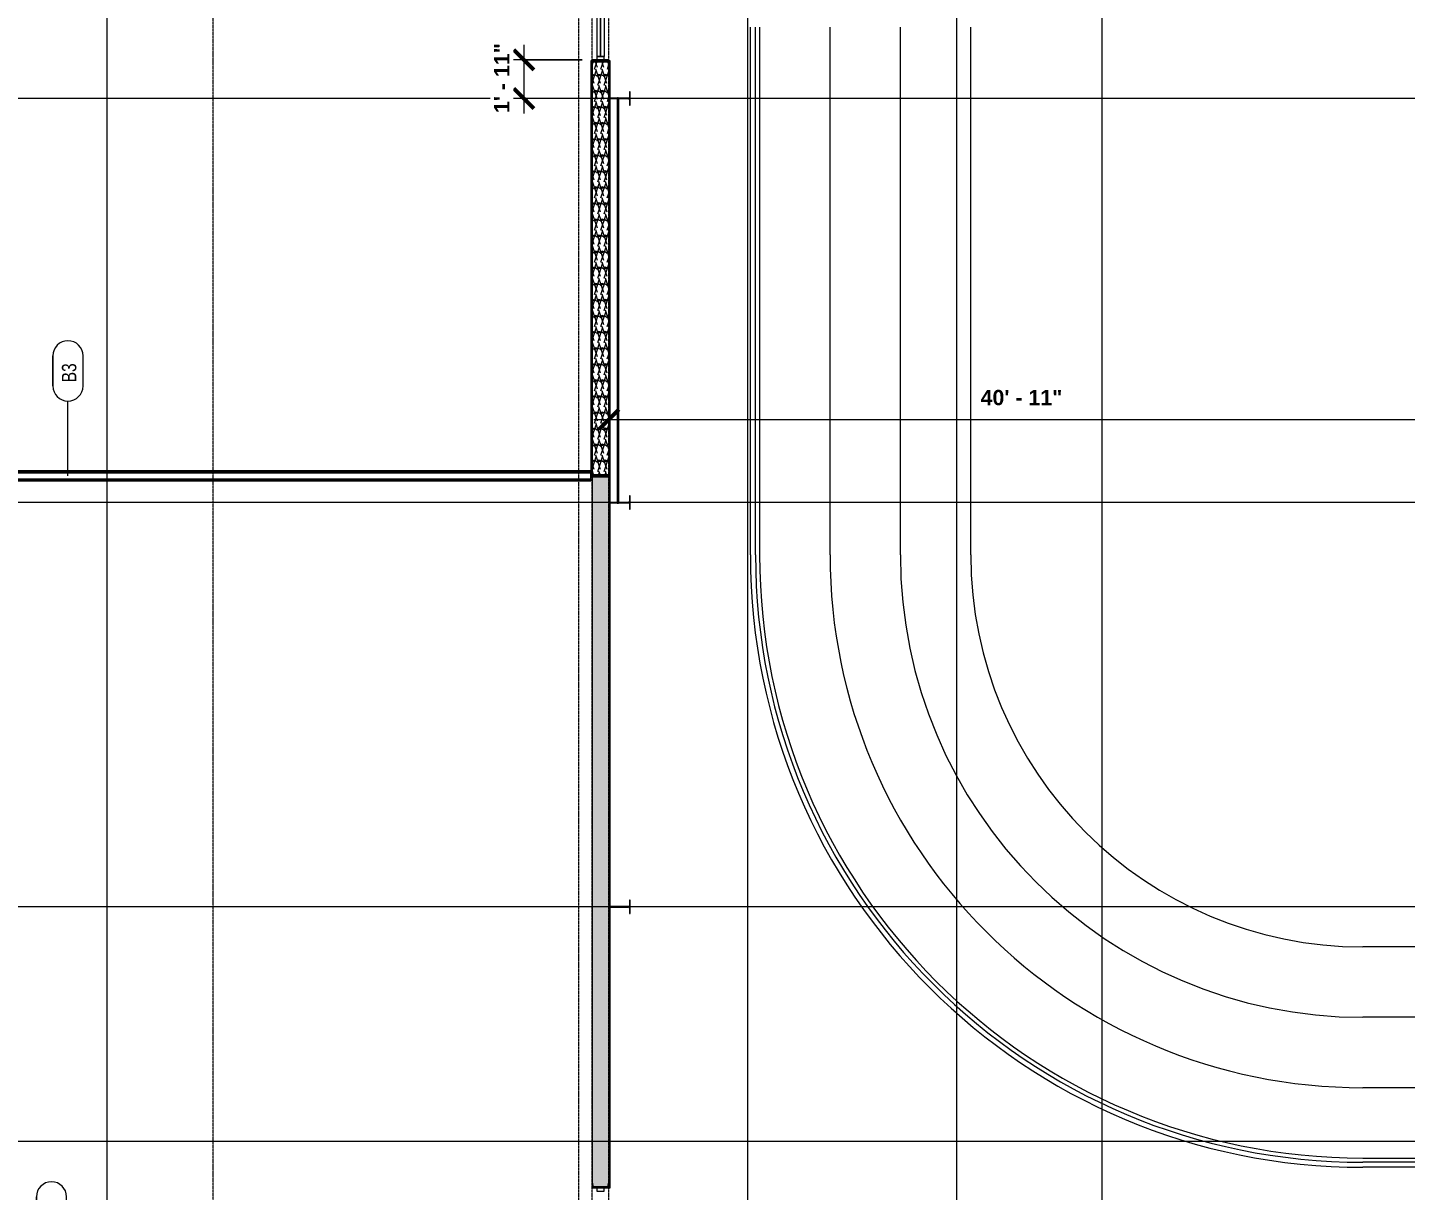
# Model space of a CAD drawing. Header units: inches. Extents: x 21592 to 24810, y -23179 to -20467.
# Drawn here: x 22444 to 23267, y -22278 to -21584 of the extents above; entities that cross this region are included whole.
import ezdxf

# ---------------------------------------------------------------- set-up
doc = ezdxf.new("R2010")
doc.units = ezdxf.units.IN
doc.header["$MEASUREMENT"] = 0
doc.linetypes.add('Grid Line 1_2_', pattern=[0.875, 0.5, -0.125, 0.125, -0.125])
for name, color, linetype, lineweight in [('A-ANNO-DIMS', 211, 'Continuous', 9), ('A-ANNO-DIMS-96', 211, 'Continuous', 9), ('A-FLOR', 192, 'Continuous', 20), ('A-FLOR-HRAL', 11, 'Continuous', 20), ('A-FLOR-OTLN', 90, 'Continuous', 140), ('A-GLAZ-CURT', 52, 'Continuous', 20), ('A-GLAZ-CWMG', 51, 'Continuous', 20), ('A-WALL', 113, 'Continuous', 20), ('A-WALL-IDEN', 211, 'Continuous', 9), ('A-WALL-PATT', 111, 'Continuous', 50), ('G-ANNO-SYMB', 111, 'Continuous', 9), ('I-WALL', 2, 'Continuous', 20), ('S-BEAM', 12, 'Continuous', 20), ('S-COLS', 52, 'Continuous', 20), ('S-GRID', 1, 'Continuous', 9)]:
    doc.layers.add(name, color=color, linetype=linetype, lineweight=lineweight)
doc.styles.add('Arial_B', font='arialbd.ttf', dxfattribs={"height": 9.132806})
doc.styles.add('Century Gothic_1', font='GOTHIC.TTF', dxfattribs={"width": 0.8, "height": 8.622671})
doc.dimstyles.new('OD_Dimension_1', dxfattribs={"dimscale": 12, "dimtxt": 9, "dimasz": 1, "dimexe": 0.75, "dimexo": 0.5, "dimgap": 0.5, "dimtad": 1, "dimdec": 4, "dimrnd": 0.0625, "dimzin": 3, "dimdsep": 46, "dimlunit": 4, "dimtxsty": 'Arial_B', "dimblk1": 'OBLIQUE', "dimblk2": 'OBLIQUE', "dimsah": 1, "dimcen": 0.09, "dimdle": 0.75, "dimazin": 0, "dimtfac": 1, "dimtdec": 4, "dimtix": 1, "dimtmove": 0, "dimatfit": 3, "dimfxl": 1, "dimtvp": 1, "dimtfill": 1, "dimfrac": 2, "dimtolj": 1, "dimtzin": 0, "dimlwd": 13, "dimlwe": 13, "dimarcsym": 2})
pattern_1 = [(45, (0, 0), (-9.503515, 9.503515), []), (45, (0, 14.4), (-9.503515, 9.503515), [])]
pattern_2 = [(161.57, (0.48, 0.48), (-3.839953776, -1.544e-05), [0, -27.322, 3.034, 0]), (18.43, (-0.48, 0.48), (-3.839953776, 1.544e-05), [0, -27.322, 3.034, 0]), (108.43, (0.48, 0.48), (1.919622, -9.60052459), [9.106, -21.25]), (71.57, (-0.48, 0.48), (1.919622, 9.60052459), [9.106, -21.25])]
pattern_3 = [(0, (0, 0), (30.72, 7.68), [1.267, -21.773, 1.267, -21.773, -122.88]), (0, (0, 0), (30.72, 7.68), [-46.08, 1.267, -44.813, 1.267, -21.773, -53.76]), (0, (0, 0), (30.72, 7.68), [-115.2, 1.267, -14.093, 1.267, -37.133]), (120, (11.52, 3.84), (-22.0110751, 22.7643004), [1.267, -21.773, 1.267, -21.773, -122.88]), (120, (11.52, 3.84), (-22.0110751, 22.7643004), [-46.08, 1.267, -44.813, 1.267, -21.773, -53.76]), (120, (11.52, 3.84), (-22.0110751, 22.7643004), [-115.2, 1.267, -14.093, 1.267, -37.133]), (240, (15.36, 19.2), (-8.7089249, -30.4443004), [1.267, -21.773, 1.267, -21.773, -122.88]), (240, (15.36, 19.2), (-8.7089249, -30.4443004), [-46.08, 1.267, -44.813, 1.267, -21.773, -53.76]), (240, (15.36, 19.2), (-8.7089249, -30.4443004), [-115.2, 1.267, -14.093, 1.267, -37.133])]

# ---------------------------------------------------------------- blocks, each defined once
blk = doc.blocks.new('Top Rail Type - Top Rail_Internal_-939601-Enlarged First Floor Plan _West_')
at = {"layer": 'A-FLOR-HRAL', "color": 43, "lineweight": 13}
for p, q in [((22875.87, -21898.78), (22875.87, -21583.81)), ((22878.91, -21898.78), (22878.91, -21583.81)), ((24222.81, -22261.26), (23241.39, -22261.26)), ((24222.81, -22264.3), (23241.39, -22264.3))]:
    blk.add_line(p, q, dxfattribs=at)
for radius in [365.52, 362.48]:
    blk.add_arc((23241.39, -21898.78), radius, 180, 270, dxfattribs=at)
blk = doc.blocks.new('Rectangular Mullion - Interior 1_75_ x 4_5_-1220297-Enlarged First Floor Plan _West_')
at = {"layer": 'A-GLAZ-CWMG', "color": 7}
for p, q in [((-1.75, 3), (0, 3)), ((-1.75, -1.5), (-1.75, 3)), ((0, 3), (0, -1.5)), ((0, -1.5), (-1.75, -1.5))]:
    blk.add_line(p, q, dxfattribs=at)
blk = doc.blocks.new('Round Bar - 1_-1251515-Enlarged First Floor Plan _West_')
at = {"layer": 'S-BEAM', "color": 43, "lineweight": 13}
for p, q in [((22796.27, -21748.18), (22796.27, -21867.56)), ((22797.27, -21867.56), (22797.27, -21748.18))]:
    blk.add_line(p, q, dxfattribs=at)
for start_param, end_param in [(0, 3.141593), (3.141593, 6.283185)]:
    blk.add_ellipse((22796.77, -21867.56), major_axis=(0.5, 0), ratio=0.829527, start_param=start_param, end_param=end_param, dxfattribs=at)
blk = doc.blocks.new('Round Bar - 1_-1251605-Enlarged First Floor Plan _West_')
at = {"layer": 'S-BEAM', "color": 43, "lineweight": 13}
for p, q in [((22796.27, -21626.3), (22796.27, -21749.02)), ((22797.27, -21749.02), (22797.27, -21626.3))]:
    blk.add_line(p, q, dxfattribs=at)
for start_param, end_param in [(0, 3.141593), (3.141593, 6.283185)]:
    blk.add_ellipse((22796.77, -21626.3), major_axis=(0.5, 0), ratio=0.836579, start_param=start_param, end_param=end_param, dxfattribs=at)
blk = doc.blocks.new('System Panel - Interior Glazing-V22-Enlarged First Floor Plan _West_')
at = {"layer": 'A-GLAZ-CURT', "color": 7}
for p, q in [((17.21875, -0.5625), (-17.21875, -0.5625)), ((-17.21875, -0.5625), (-17.21875, -0.9375)), ((-17.21875, -0.9375), (17.21875, -0.9375)), ((17.21875, -0.9375), (17.21875, -0.5625))]:
    blk.add_line(p, q, dxfattribs=at)
blk = doc.blocks.new('Rectangular Mullion - Interior 1_75_ x 4_5_-1179494-Enlarged First Floor Plan _West_')
at = {"layer": 'A-GLAZ-CWMG', "color": 43, "lineweight": 13}
for p, q in [((24244.77, -22362.3), (24279.2, -22362.3)), ((24244.77, -22366.8), (24279.2, -22366.8))]:
    blk.add_line(p, q, dxfattribs=at)
blk = doc.blocks.new('Rectangular Mullion - Interior 1_75_ x 4_5_-1220290-Enlarged First Floor Plan _West_')
at = {"layer": 'A-GLAZ-CWMG', "color": 7}
for p, q in [((-0.875, 3), (0.875, 3)), ((-0.875, -1.5), (-0.875, 3)), ((0.875, 3), (0.875, -1.5)), ((0.875, -1.5), (-0.875, -1.5))]:
    blk.add_line(p, q, dxfattribs=at)
blk = doc.blocks.new('Rectangular Mullion - Interior 1_75_ x 4_5_-1869799-Enlarged First Floor Plan _West_')
at = {"layer": 'A-GLAZ-CWMG', "color": 7}
for p, q in [((0, 3), (-1.75, 3)), ((-1.75, 3), (-1.75, -1.5)), ((0, -1.5), (0, 3)), ((-1.75, -1.5), (0, -1.5))]:
    blk.add_line(p, q, dxfattribs=at)
blk = doc.blocks.new('DIMBLOCK45-Enlarged First Floor Plan _West_')
at = {"layer": 'A-ANNO-DIMS-96', "lineweight": 50}
for p, q in [((22791.39, -21818), (22797.39, -21812)), ((23282.41, -21818), (23288.41, -21812)), ((22791.39, -21818), (22785.39, -21824)), ((23282.41, -21818), (23276.41, -21824))]:
    blk.add_line(p, q, dxfattribs=at)
at = {"layer": 'A-ANNO-DIMS-96', "lineweight": 13}
for p, q in [((22791.39, -21815.52), (22791.39, -21827)), ((22791.39, -21818), (22791.39, -21815.52)), ((23282.41, -21815.52), (23282.41, -21827)), ((23282.41, -21818), (23282.41, -21815.52)), ((22782.39, -21818), (23282.41, -21818))]:
    blk.add_line(p, q, dxfattribs=at)
at = {"layer": 'A-ANNO-DIMS-96', "color": 0, "lineweight": 13, "insert": (23013.25, -21800.3), "char_height": 9.133, "width": 56.7429, "attachment_point": 1, "line_spacing_factor": 0.938532, "style": 'Arial_B', "bg_fill": 3, "box_fill_scale": 1.25, "bg_fill_color": 0, "bg_fill_transparency": 0}
blk.add_mtext('40\' - 11"', dxfattribs=at)
blk = doc.blocks.new('_Oblique')
at = {"color": 0, "linetype": 'ByBlock', "lineweight": -2}
blk.add_line((-0.5, -0.5), (0.5, 0.5), dxfattribs=at)
blk = doc.blocks.new('Wall Tag - 1_4_-1369832-Enlarged First Floor Plan _West_')
at = {"layer": 'A-WALL-IDEN', "color": 153}
for p, q in [((-0.0822, 0.0968), (0.1053, 0.0968)), ((0.1053, 0.0968), (-0.0822, 0.0968)), ((-0.0822, -0.0907), (0.1053, -0.0907)), ((-0.0822, -0.0907), (0.1053, -0.0907))]:
    blk.add_line(p, q, dxfattribs=at)
for centre, start, end in [((-0.0822, 0.0031), 90, 270), ((-0.0822, 0.0031), 90, 270), ((0.1053, 0.0031), 270, 90), ((0.1053, 0.0031), 270, 90)]:
    blk.add_arc(centre, 0.0937, start, end, dxfattribs=at)
blk = doc.blocks.new('DIMBLOCK60-Enlarged First Floor Plan _West_')
at = {"layer": 'A-ANNO-DIMS-96', "lineweight": 13}
for p, q in [((22740.64, -21594.3), (22740.64, -21635.3)), ((22775.39, -21603.3), (22731.64, -21603.3)), ((22740.64, -21603.3), (22775.39, -21603.3)), ((22743.13, -21626.3), (22731.64, -21626.3)), ((22740.64, -21626.3), (22743.13, -21626.3))]:
    blk.add_line(p, q, dxfattribs=at)
at = {"layer": 'A-ANNO-DIMS-96', "lineweight": 50}
for p, q in [((22740.64, -21603.3), (22734.64, -21597.3)), ((22740.64, -21603.3), (22746.64, -21609.3)), ((22740.64, -21626.3), (22734.64, -21620.3)), ((22740.64, -21626.3), (22746.64, -21632.3))]:
    blk.add_line(p, q, dxfattribs=at)
at = {"layer": 'A-ANNO-DIMS-96', "color": 0, "lineweight": 13, "insert": (22722.94, -21635.02), "char_height": 9.133, "width": 48.5143, "attachment_point": 1, "rotation": 90, "line_spacing_factor": 0.938532, "style": 'Arial_B', "bg_fill": 3, "box_fill_scale": 1.25, "bg_fill_color": 0, "bg_fill_transparency": 0}
blk.add_mtext('1\' - 11"', dxfattribs=at)

msp = doc.modelspace()

# ---------------------------------------------------------------- hatches: boundary and pattern name
at = {"layer": 'A-WALL-PATT', "lineweight": 9}
h = msp.add_hatch(dxfattribs=at)
h.set_pattern_fill('FP_7', color=8, style=0, pattern_type=2)
h.set_pattern_definition(pattern_2)
h.paths.add_polyline_path([(22781.38923, -21850.80281), (22791.38923, -21850.80281), (22791.38923, -21604.66981), (22781.38923, -21604.66981), (22781.38923, -21833.24255)], flags=0)
h = msp.add_hatch(dxfattribs=at)
h.set_pattern_fill('FP_11', color=8, style=0, pattern_type=2)
h.set_pattern_definition(pattern_3)
h.paths.add_polyline_path([(22780.63923, -21849.17781), (22780.63923, -21848.55281), (22069.64023, -21848.55281), (22069.64023, -21849.17781), (22755.74854, -21849.17781)], flags=0)
h = msp.add_hatch(dxfattribs=at)
h.set_pattern_fill('FP_11', color=8, style=0, pattern_type=2)
h.set_pattern_definition(pattern_3)
h.paths.add_polyline_path([(22780.63923, -21849.80281), (22780.63923, -21849.17781), (22069.64023, -21849.17781), (22069.64023, -21849.80281), (22755.74854, -21849.80281)], flags=0)
h = msp.add_hatch(dxfattribs=at)
h.set_pattern_fill('FP_11', color=8, style=0, pattern_type=2)
h.set_pattern_definition(pattern_3)
h.paths.add_polyline_path([(22780.63923, -21853.92781), (22780.63923, -21853.30281), (22069.64023, -21853.30281), (22069.64023, -21853.92781), (22755.74854, -21853.92781)], flags=0)
h = msp.add_hatch(dxfattribs=at)
h.set_pattern_fill('FP_11', color=8, style=0, pattern_type=2)
h.set_pattern_definition(pattern_3)
h.paths.add_polyline_path([(22780.63923, -21854.55281), (22780.63923, -21853.92781), (22069.64023, -21853.92781), (22069.64023, -21854.55281), (22755.74854, -21854.55281)], flags=0)
h = msp.add_hatch(dxfattribs=at)
h.set_pattern_fill('FP_7', color=8, style=0, pattern_type=2)
h.set_pattern_definition(pattern_2)
h.paths.add_polyline_path([(22791.38923, -22359.55281), (22791.38923, -22351.30281), (22781.38923, -22351.30281), (22781.38923, -22359.55281)], flags=0)
h.paths.add_polyline_path([(22791.38923, -22275.80281), (22791.38923, -21852.30281), (22781.38923, -21852.30281), (22781.38923, -22275.80281)], flags=0)
at = {"layer": 'S-COLS', "lineweight": 9}
h = msp.add_hatch(dxfattribs=at)
h.set_pattern_fill('FP_6', color=8, style=0, pattern_type=2)
h.set_pattern_definition(pattern_1)
h.paths.add_polyline_path([(22781.38923, -21606.19281), (22781.69752, -21606.06511), (22781.82523, -21605.75681), (22782.13059, -21603.82881), (22790.64786, -21603.82881), (22790.95323, -21605.75681), (22791.08093, -21606.06511), (22791.38923, -21606.19281), (22791.38923, -21603.30281), (22781.38923, -21603.30281)], flags=0)
h = msp.add_hatch(dxfattribs=at)
h.set_pattern_fill('FP_6', color=8, style=0, pattern_type=2)
h.set_pattern_definition(pattern_1)
h.paths.add_polyline_path([(22791.82382, -21630.30281), (22791.82382, -21627.13875), (22792.02633, -21626.64985), (22792.51523, -21626.44734), (22796.26523, -21626.44734), (22796.28286, -21626.262), (22796.33422, -21626.15828), (22792.51523, -21626.15828), (22792.02633, -21625.95577), (22791.82382, -21625.46687), (22791.82382, -21622.30281), (22791.39023, -21622.30281), (22791.39023, -21630.30281)], flags=0)
h.paths.add_polyline_path([(22804.14023, -21630.30281), (22804.14023, -21622.30281), (22803.70663, -21622.30281), (22803.70663, -21625.46687), (22803.50412, -21625.95577), (22803.01523, -21626.15828), (22797.19623, -21626.15828), (22797.26523, -21626.37156), (22797.26523, -21626.44734), (22803.01523, -21626.44734), (22803.50412, -21626.64985), (22803.70663, -21627.13875), (22803.70663, -21630.30281)], flags=0)
h = msp.add_hatch(dxfattribs=at)
h.set_pattern_fill('FP_6', color=8, style=0, pattern_type=2)
h.set_pattern_definition(pattern_1)
h.paths.add_polyline_path([(22804.14023, -21871.55281), (22804.14023, -21863.55281), (22803.70663, -21863.55281), (22803.70663, -21866.71687), (22803.50412, -21867.20577), (22803.01523, -21867.40828), (22797.26523, -21867.40828), (22797.22861, -21867.63371), (22797.22861, -21867.69734), (22803.01523, -21867.69734), (22803.50412, -21867.89985), (22803.70663, -21868.38875), (22803.70663, -21871.55281)], flags=0)
h.paths.add_polyline_path([(22791.39023, -21871.55281), (22791.82382, -21871.55281), (22791.82382, -21868.38875), (22792.02633, -21867.89985), (22792.51523, -21867.69734), (22796.33361, -21867.69734), (22796.26523, -21867.48707), (22796.26523, -21867.40828), (22792.51523, -21867.40828), (22792.02633, -21867.20577), (22791.82382, -21866.71687), (22791.82382, -21863.55281), (22791.39023, -21863.55281)], flags=0)
h = msp.add_hatch(dxfattribs=at)
h.set_pattern_fill('FP_6', color=8, style=0, pattern_type=2)
h.set_pattern_definition(pattern_1)
h.paths.add_polyline_path([(22804.14023, -22112.80281), (22804.14023, -22104.80281), (22803.70663, -22104.80281), (22803.70663, -22107.96687), (22803.50412, -22108.45577), (22803.01523, -22108.65828), (22792.51523, -22108.65828), (22792.02633, -22108.45577), (22791.82382, -22107.96687), (22791.82382, -22104.80281), (22791.39023, -22104.80281), (22791.39023, -22112.80281), (22791.82382, -22112.80281), (22791.82382, -22109.63875), (22792.02633, -22109.14985), (22792.51523, -22108.94734), (22803.01523, -22108.94734), (22803.50412, -22109.14985), (22803.70663, -22109.63875), (22803.70663, -22112.80281)], flags=0)
h = msp.add_hatch(dxfattribs=at)
h.set_pattern_fill('FP_6', color=8, style=0, pattern_type=2)
h.set_pattern_definition(pattern_1)
h.paths.add_polyline_path([(22791.38923, -22276.55281), (22791.38923, -22273.66281), (22791.08093, -22273.79051), (22790.95323, -22274.09881), (22790.64786, -22276.02681), (22782.13059, -22276.02681), (22781.82523, -22274.09881), (22781.69752, -22273.79051), (22781.38923, -22273.66281), (22781.38923, -22276.55281)], flags=0)

# ---------------------------------------------------------------- linework, layer by layer
at = {"layer": 'A-FLOR', "color": 43, "lineweight": 13}
for p, q in [((22881.38923, -21583.8101), (22881.38923, -21898.77996)), ((23241.38923, -22258.77996), (24223.42117, -22258.77996))]:
    msp.add_line(p, q, dxfattribs=at)
msp.add_arc((23241.38923, -21898.77996), 360, 180, 270, dxfattribs=at)
at = {"layer": 'A-FLOR-OTLN', "color": 43, "lineweight": 13}
for p, q in [((22923.38923, -21898.77996), (22923.38923, -21583.8101)), ((22965.38923, -21898.77996), (22965.38923, -21583.8101)), ((23007.38923, -21898.77996), (23007.38923, -21583.8101)), ((24223.42117, -22132.77996), (23241.38923, -22132.77996)), ((24223.42117, -22174.77996), (23241.38923, -22174.77996)), ((24223.42117, -22216.77996), (23241.38923, -22216.77996))]:
    msp.add_line(p, q, dxfattribs=at)
for radius in [360, 318, 276, 234]:
    msp.add_arc((23241.38923, -21898.77996), radius, 180, 270, dxfattribs=at)
at = {"layer": 'A-WALL', "color": 7}
for p, q in [((22791.38923, -21604.66981), (22781.38923, -21604.66981)), ((22781.38923, -21604.66981), (22781.38923, -21850.80281)), ((22791.38923, -21604.66981), (22791.38923, -21850.80281)), ((22069.64023, -21849.17781), (22780.63923, -21849.17781)), ((22069.64023, -21849.80281), (22780.63923, -21849.80281)), ((22069.64023, -21853.30281), (22780.63923, -21853.30281)), ((22069.64023, -21853.92781), (22780.63923, -21853.92781)), ((22781.38923, -21850.80281), (22791.38923, -21850.80281)), ((22791.38923, -21852.30281), (22781.38923, -21852.30281)), ((22791.38923, -21852.30281), (22791.38923, -22275.80281)), ((22781.38923, -22275.80281), (22791.38923, -22275.80281))]:
    msp.add_line(p, q, dxfattribs=at)
at = {"layer": 'A-WALL-IDEN', "color": 153}
msp.add_line((22468.57266, -21851.55281), (22468.57266, -21806.94813), dxfattribs=at)
at = {"layer": 'G-ANNO-SYMB'}
for p, q in [((22491.854, -20695.61128), (22491.854, -23072.22867)), ((22874.1556, -21010.08493), (22874.1556, -23129.8711)), ((22998.96338, -21010.08493), (22998.96338, -22915.84748)), ((24577.98286, -22248.83309), (22003.89418, -22248.83309))]:
    msp.add_line(p, q, dxfattribs=at)
at = {"layer": 'I-WALL', "color": 7}
for p, q in [((22792.13923, -21603.91981), (22780.63923, -21603.91981)), ((22780.63923, -21603.91981), (22780.63923, -21851.55281)), ((22792.13923, -22276.55281), (22792.13923, -21603.91981)), ((22780.63923, -21848.55281), (22069.64023, -21848.55281)), ((22780.63923, -21854.55281), (22780.63923, -21848.55281)), ((22069.64023, -21854.55281), (22780.63923, -21854.55281)), ((22780.63923, -21851.55281), (22792.13923, -21851.55281)), ((22781.38923, -21851.55281), (22781.38923, -22276.55281)), ((22781.38923, -22276.55281), (22792.13923, -22276.55281))]:
    msp.add_line(p, q, dxfattribs=at)
at = {"layer": 'S-COLS', "color": 7}
for p, q in [((22791.38923, -21603.30281), (22781.38923, -21603.30281)), ((22781.38923, -21603.30281), (22781.38923, -21606.19281)), ((22791.38923, -21606.19281), (22791.38923, -21603.30281)), ((22781.82523, -21605.75681), (22782.13059, -21603.82881)), ((22782.13059, -21603.82881), (22790.64786, -21603.82881)), ((22790.64786, -21603.82881), (22790.95323, -21605.75681)), ((22791.82382, -21622.30281), (22791.39023, -21622.30281)), ((22791.39023, -21622.30281), (22791.39023, -21630.30281)), ((22791.82382, -21625.46687), (22791.82382, -21622.30281)), ((22791.82382, -21630.30281), (22791.82382, -21627.13875)), ((22796.33422, -21626.15828), (22792.51523, -21626.15828)), ((22792.51523, -21626.44734), (22796.26523, -21626.44734)), ((22803.01523, -21626.15828), (22797.19623, -21626.15828)), ((22797.26523, -21626.44734), (22803.01523, -21626.44734)), ((22804.14023, -21622.30281), (22803.70663, -21622.30281)), ((22803.70663, -21622.30281), (22803.70663, -21625.46687)), ((22803.70663, -21627.13875), (22803.70663, -21630.30281)), ((22804.14023, -21630.30281), (22804.14023, -21622.30281)), ((22791.39023, -21630.30281), (22791.82382, -21630.30281)), ((22803.70663, -21630.30281), (22804.14023, -21630.30281)), ((22791.82382, -21863.55281), (22791.39023, -21863.55281)), ((22791.39023, -21863.55281), (22791.39023, -21871.55281)), ((22791.82382, -21866.71687), (22791.82382, -21863.55281)), ((22804.14023, -21863.55281), (22803.70663, -21863.55281)), ((22803.70663, -21863.55281), (22803.70663, -21866.71687)), ((22804.14023, -21871.55281), (22804.14023, -21863.55281)), ((22791.39023, -21871.55281), (22791.82382, -21871.55281)), ((22791.82382, -21871.55281), (22791.82382, -21868.38875)), ((22796.26523, -21867.40828), (22792.51523, -21867.40828)), ((22792.51523, -21867.69734), (22796.33361, -21867.69734)), ((22797.19684, -21867.69734), (22803.01523, -21867.69734)), ((22803.01523, -21867.40828), (22797.26523, -21867.40828)), ((22803.70663, -21868.38875), (22803.70663, -21871.55281)), ((22803.70663, -21871.55281), (22804.14023, -21871.55281)), ((22791.82382, -22104.80281), (22791.39023, -22104.80281)), ((22791.39023, -22104.80281), (22791.39023, -22112.80281)), ((22791.82382, -22107.96687), (22791.82382, -22104.80281)), ((22804.14023, -22104.80281), (22803.70663, -22104.80281)), ((22803.70663, -22104.80281), (22803.70663, -22107.96687)), ((22804.14023, -22112.80281), (22804.14023, -22104.80281)), ((22791.39023, -22112.80281), (22791.82382, -22112.80281)), ((22791.82382, -22112.80281), (22791.82382, -22109.63875)), ((22803.01523, -22108.65828), (22792.51523, -22108.65828)), ((22792.51523, -22108.94734), (22803.01523, -22108.94734)), ((22803.70663, -22109.63875), (22803.70663, -22112.80281)), ((22803.70663, -22112.80281), (22804.14023, -22112.80281)), ((22781.38923, -22273.66281), (22781.38923, -22276.55281)), ((22781.38923, -22276.55281), (22791.38923, -22276.55281)), ((22782.13059, -22276.02681), (22781.82523, -22274.09881)), ((22790.64786, -22276.02681), (22782.13059, -22276.02681)), ((22790.95323, -22274.09881), (22790.64786, -22276.02681)), ((22791.38923, -22276.55281), (22791.38923, -22273.66281))]:
    msp.add_line(p, q, dxfattribs=at)
for centre, radius, start, end in [((22781.38923, -21605.75681), 0.436, 270.00000001, 0.00000001), ((22791.38923, -21605.75681), 0.436, 180.00000001, 270.00000001), ((22792.51523, -21625.46687), 0.69141, 180, 270), ((22792.51523, -21627.13875), 0.69141, 90, 180), ((22803.01523, -21625.46687), 0.69141, 270, 0), ((22803.01523, -21627.13875), 0.69141, 0, 90), ((22792.51523, -21866.71687), 0.69141, 180, 270), ((22803.01523, -21866.71687), 0.69141, 270, 0), ((22792.51523, -21868.38875), 0.69141, 90, 180), ((22803.01523, -21868.38875), 0.69141, 0, 90), ((22792.51523, -22107.96687), 0.69141, 180, 270), ((22792.51523, -22109.63875), 0.69141, 90, 180), ((22803.01523, -22107.96687), 0.69141, 270, 0), ((22803.01523, -22109.63875), 0.69141, 0, 90), ((22781.38923, -22274.09881), 0.436, 359.99999999, 89.99999999), ((22791.38923, -22274.09881), 0.436, 89.99999999, 179.99999999)]:
    msp.add_arc(centre, radius, start, end, dxfattribs=at)
at = {"layer": 'S-GRID', "linetype": 'Grid Line 1_2_'}
for p, q in [((22555.14023, -23049.14903), (22555.14023, -20633.37408)), ((22781.39023, -22389.5762), (22781.39023, -20633.37408)), ((22773.39023, -22389.5762), (22773.39023, -20713.12653)), ((23085.89023, -23071.83025), (23085.89023, -20713.12653)), ((22781.39023, -22389.5762), (22781.39023, -20761.12653)), ((22791.39023, -22389.5762), (22791.39023, -20761.12653)), ((23085.89023, -23130.6211), (23085.89023, -20902.42781)), ((24479.10753, -21626.30281), (21657.56096, -21626.30281)), ((24742.78907, -21626.30281), (21790.20666, -21626.30281)), ((24479.10753, -21867.55281), (21657.56096, -21867.55281)), ((24742.78907, -21867.55281), (21790.20666, -21867.55281)), ((24479.10753, -22108.80281), (21657.56096, -22108.80281)), ((24742.78907, -22108.80281), (21790.20666, -22108.80281))]:
    msp.add_line(p, q, dxfattribs=at)

# ---------------------------------------------------------------- block references
at = {"layer": 'A-FLOR-HRAL', "color": 43, "lineweight": 13}
msp.add_blockref('Top Rail Type - Top Rail_Internal_-939601-Enlarged First Floor Plan _West_', (0, 0), dxfattribs=at)
at = {"layer": 'A-GLAZ-CURT', "color": 43, "lineweight": 13, "rotation": 90}
msp.add_blockref('System Panel - Interior Glazing-V22-Enlarged First Floor Plan _West_', (22785.63923, -21584.08406), dxfattribs=at)
at = {"layer": 'A-GLAZ-CWMG', "color": 43, "lineweight": 13, "rotation": 270}
for name, p in [('Rectangular Mullion - Interior 1_75_ x 4_5_-1179494-Enlarged First Floor Plan _West_', (45150.94204, 2677.89991)), ('Rectangular Mullion - Interior 1_75_ x 4_5_-1869799-Enlarged First Floor Plan _West_', (22785.63923, -21603.30281))]:
    msp.add_blockref(name, p, dxfattribs=at)
at = {"layer": 'A-GLAZ-CWMG', "color": 43, "lineweight": 13, "extrusion": (0, 0, -1), "rotation": 90}
for name, p in [('Rectangular Mullion - Interior 1_75_ x 4_5_-1220290-Enlarged First Floor Plan _West_', (-22785.63923, -21602.17781)), ('Rectangular Mullion - Interior 1_75_ x 4_5_-1220297-Enlarged First Floor Plan _West_', (-22785.63923, -22276.80281))]:
    msp.add_blockref(name, p, dxfattribs=at)
at = {"layer": 'A-WALL-IDEN', "color": 153, "xscale": 95.99999999999994, "yscale": 95.99999999999994, "zscale": 95.99999999999994, "rotation": 89.99999999999991}
for p in [(22468.86637, -21790.05281), (22459.02806, -22292.05281)]:
    msp.add_blockref('Wall Tag - 1_4_-1369832-Enlarged First Floor Plan _West_', p, dxfattribs=at)
at = {"layer": 'S-BEAM', "color": 43, "lineweight": 13}
for name in ['Round Bar - 1_-1251605-Enlarged First Floor Plan _West_', 'Round Bar - 1_-1251515-Enlarged First Floor Plan _West_']:
    msp.add_blockref(name, (0, 0), dxfattribs=at)

# ---------------------------------------------------------------- next in the draw order: texts
at = {"layer": 'A-WALL-IDEN', "insert": (22464.93203, -21790.08167), "char_height": 8.622671, "width": 12.744, "attachment_point": 2, "rotation": 90, "line_spacing_factor": 0.984117, "style": 'Century Gothic_1', "bg_fill": 3, "box_fill_scale": 1.25, "bg_fill_color": 0, "bg_fill_transparency": 0}
msp.add_mtext('B3', dxfattribs=at)

# ---------------------------------------------------------------- next in the draw order: dimensions: what is measured, and where the dimension line sits
at = {"layer": 'A-ANNO-DIMS', "lineweight": 13}
dim = msp.add_linear_dim(base=(22740.64439, -21626.30281), p1=(22781.38923, -21603.30281), p2=(22749.12967, -21626.30281), angle=270.00000001, dimstyle='OD_Dimension_1', override={"dimpost": '<>', "dimfxl": 39.61917}, dxfattribs=at)
dim.commit()
dim.dimension.update_dxf_attribs({"geometry": 'DIMBLOCK60-Enlarged First Floor Plan _West_', "text_midpoint": (22730.0593, -21614.80281)})
dim = msp.add_linear_dim(base=(23282.4052, -21818.00323), p1=(22791.39023, -21809.51795), p2=(23282.4052, -21809.51795), dimstyle='OD_Dimension_1', override={"dimpost": '<>', "dimfxl": 491.014972}, dxfattribs=at)
dim.commit()
dim.dimension.update_dxf_attribs({"geometry": 'DIMBLOCK45-Enlarged First Floor Plan _West_', "text_midpoint": (23036.89771, -21807.34027)})

doc.saveas('drawing.dxf')
